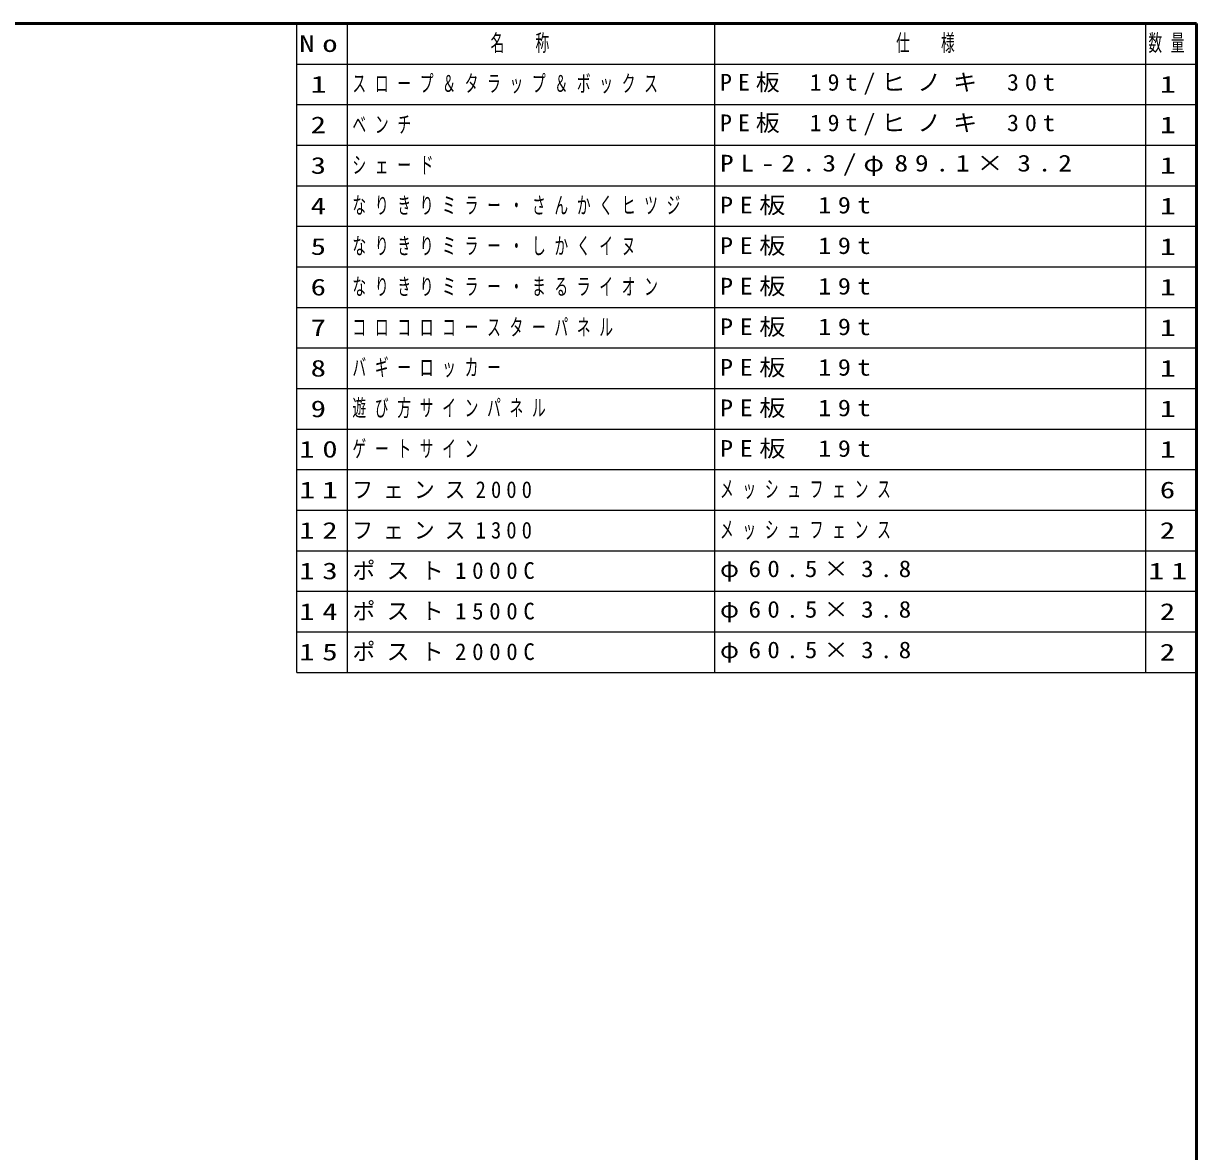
# Model space of a CAD drawing. Units: millimetres on the paper, scale 1:50. Extents: x -805 to -420, y -297 to 267.
# Drawn here: x -558.8 to -420, y 133.5 to 267 of the extents above; entities that cross this region are included whole.
import ezdxf
from ezdxf.enums import TextEntityAlignment as Align

# ---------------------------------------------------------------- set-up
doc = ezdxf.new("R2010")
doc.units = ezdxf.units.MM
doc.layers.add('CLASS1', color=7, linetype='Continuous', lineweight=25)
doc.layers.add('LY_3', color=7, linetype='Continuous', lineweight=13)
doc.styles.add('ＭＳ ゴシック', font='')
doc.styles.get('ＭＳ ゴシック').set_extended_font_data('MS Gothic')

msp = doc.modelspace()

# ---------------------------------------------------------------- linework, layer by layer
at = {"layer": 'CLASS1'}
for p, q in [((-526.5, 190.2), (-526.5, 267)), ((-526.5, 267), (-420, 267)), ((-520.5, 190.2), (-520.5, 267)), ((-477, 190.2), (-477, 267)), ((-426, 190.2), (-426, 267)), ((-420, 190.2), (-420, 267)), ((-526.5, 262.2), (-420, 262.2)), ((-526.5, 257.4), (-420, 257.4)), ((-526.5, 252.6), (-420, 252.6)), ((-526.5, 247.8), (-420, 247.8)), ((-526.5, 243), (-420, 243)), ((-526.5, 238.2), (-420, 238.2)), ((-526.5, 233.4), (-420, 233.4)), ((-526.5, 228.6), (-420, 228.6)), ((-526.5, 223.8), (-420, 223.8)), ((-526.5, 219), (-420, 219)), ((-526.5, 214.2), (-420, 214.2)), ((-526.5, 209.4), (-420, 209.4)), ((-526.5, 204.6), (-420, 204.6)), ((-526.5, 199.8), (-420, 199.8)), ((-526.5, 195), (-420, 195)), ((-526.5, 190.2), (-420, 190.2))]:
    msp.add_line(p, q, dxfattribs=at)
at = {"layer": 'LY_3', "lineweight": 50}
for p, q in [((-420, 267), (-805, 267)), ((-420, 0), (-420, 267))]:
    msp.add_line(p, q, dxfattribs=at)

# ---------------------------------------------------------------- texts
at = {"layer": 'CLASS1', "style": 'ＭＳ ゴシック'}
for s, width, p in [('1', 1.4, (-524.85, 259.8)), ('1', 1.4, (-424.35, 259.8)), ('2', 1.35, (-524.85, 255)), ('1', 1.4, (-424.35, 255)), ('3', 1.35, (-524.85, 250.2)), ('1', 1.4, (-424.35, 250.2)), ('4', 1.35, (-524.85, 245.4)), ('1', 1.4, (-424.35, 245.4)), ('5', 1.35, (-524.85, 240.6)), ('1', 1.4, (-424.35, 240.6)), ('6', 1.35, (-524.85, 235.8)), ('1', 1.4, (-424.35, 235.8)), ('7', 1.35, (-524.85, 231)), ('1', 1.4, (-424.35, 231)), ('8', 1.35, (-524.85, 226.2)), ('1', 1.4, (-424.35, 226.2)), ('9', 1.35, (-524.85, 221.4)), ('1', 1.4, (-424.35, 221.4)), ('1', 1.4, (-424.35, 216.6)), ('6', 1.35, (-424.35, 211.8)), ('2', 1.35, (-424.35, 207)), ('2', 1.35, (-424.35, 197.4)), ('2', 1.35, (-424.35, 192.6))]:
    msp.add_text(s, height=1.979, dxfattribs=dict(at, width=width)).set_placement(p, align=Align.MIDDLE_LEFT)
at = {"layer": 'CLASS1', "char_height": 1.979, "attachment_point": 4, "style": 'ＭＳ ゴシック'}
for s, insert in [('\\T1.5;\\W1.35;No', (-526.2, 264.6)), ('\\T1.64;\\W0.6;名\u3000称', (-503.55, 264.6)), ('\\T1.64;\\W0.6;仕\u3000様', (-455.55, 264.6)), ('\\T1.64;\\W0.6;数量', (-425.7, 264.6)), ('\\T1.64;\\W0.6;スロープ＆タラップ＆ボックス', (-519.9, 259.8)), ('\\T1.5;\\W1.05;PE板\\~19t/ヒノキ\\~30t', (-476.4, 259.8)), ('\\T1.64;\\W0.6;ベンチ', (-519.9, 255)), ('\\T1.5;\\W1.05;PE板\\~19t/ヒノキ\\~30t', (-476.4, 255)), ('\\T1.64;\\W0.6;シェード', (-519.9, 250.2)), ('\\T1.5;\\W1.2;PL-2.3/φ89.1×3.2', (-476.4, 250.2)), ('\\T1.64;\\W0.6;なりきりミラー・さんかくヒツジ', (-519.9, 245.4)), ('\\T1.5;\\W1.15;PE板\\~19t', (-476.4, 245.4)), ('\\T1.64;\\W0.6;なりきりミラー・しかくイヌ', (-519.9, 240.6)), ('\\T1.5;\\W1.15;PE板\\~19t', (-476.4, 240.6)), ('\\T1.64;\\W0.6;なりきりミラー・まるライオン', (-519.9, 235.8)), ('\\T1.5;\\W1.15;PE板\\~19t', (-476.4, 235.8)), ('\\T1.64;\\W0.6;コロコロコースターパネル', (-519.9, 231)), ('\\T1.5;\\W1.15;PE板\\~19t', (-476.4, 231)), ('\\T1.64;\\W0.6;バギーロッカー', (-519.9, 226.2)), ('\\T1.5;\\W1.15;PE板\\~19t', (-476.4, 226.2)), ('\\T1.64;\\W0.6;遊び方サインパネル', (-519.9, 221.4)), ('\\T1.5;\\W1.15;PE板\\~19t', (-476.4, 221.4)), ('\\T1.5;\\W1.15;PE板\\~19t', (-476.4, 216.6)), ('\\T1.5;\\W1.35;10', (-526.2, 216.6)), ('\\T1.64;\\W0.6;ゲートサイン', (-519.9, 216.6)), ('\\T1.43;\\W1.4;11', (-526.2, 211.8)), ('\\T1.5;\\W0.9;フェンス2000', (-519.9, 211.8)), ('\\T1.64;\\W0.6;メッシュフェンス', (-476.4, 211.8)), ('\\T1.5;\\W1.35;12', (-526.2, 207)), ('\\T1.5;\\W0.9;フェンス1300', (-519.9, 207)), ('\\T1.64;\\W0.6;メッシュフェンス', (-476.4, 207)), ('\\T1.5;\\W1.35;13', (-526.2, 202.2)), ('\\T1.5;ポスト1000C', (-519.9, 202.2)), ('\\T1.5;\\W1.1;φ60.5×3.8', (-476.4, 202.2)), ('\\T1.43;\\W1.4;11', (-425.7, 202.2)), ('\\T1.5;ポスト1500C', (-519.9, 197.4)), ('\\T1.5;\\W1.1;φ60.5×3.8', (-476.4, 197.4)), ('\\T1.5;\\W1.35;14', (-526.2, 197.4)), ('\\T1.5;\\W1.35;15', (-526.2, 192.6)), ('\\T1.5;ポスト2000C', (-519.9, 192.6)), ('\\T1.5;\\W1.1;φ60.5×3.8', (-476.4, 192.6))]:
    msp.add_mtext(s, dxfattribs=dict(at, insert=insert))

doc.saveas('drawing.dxf')
